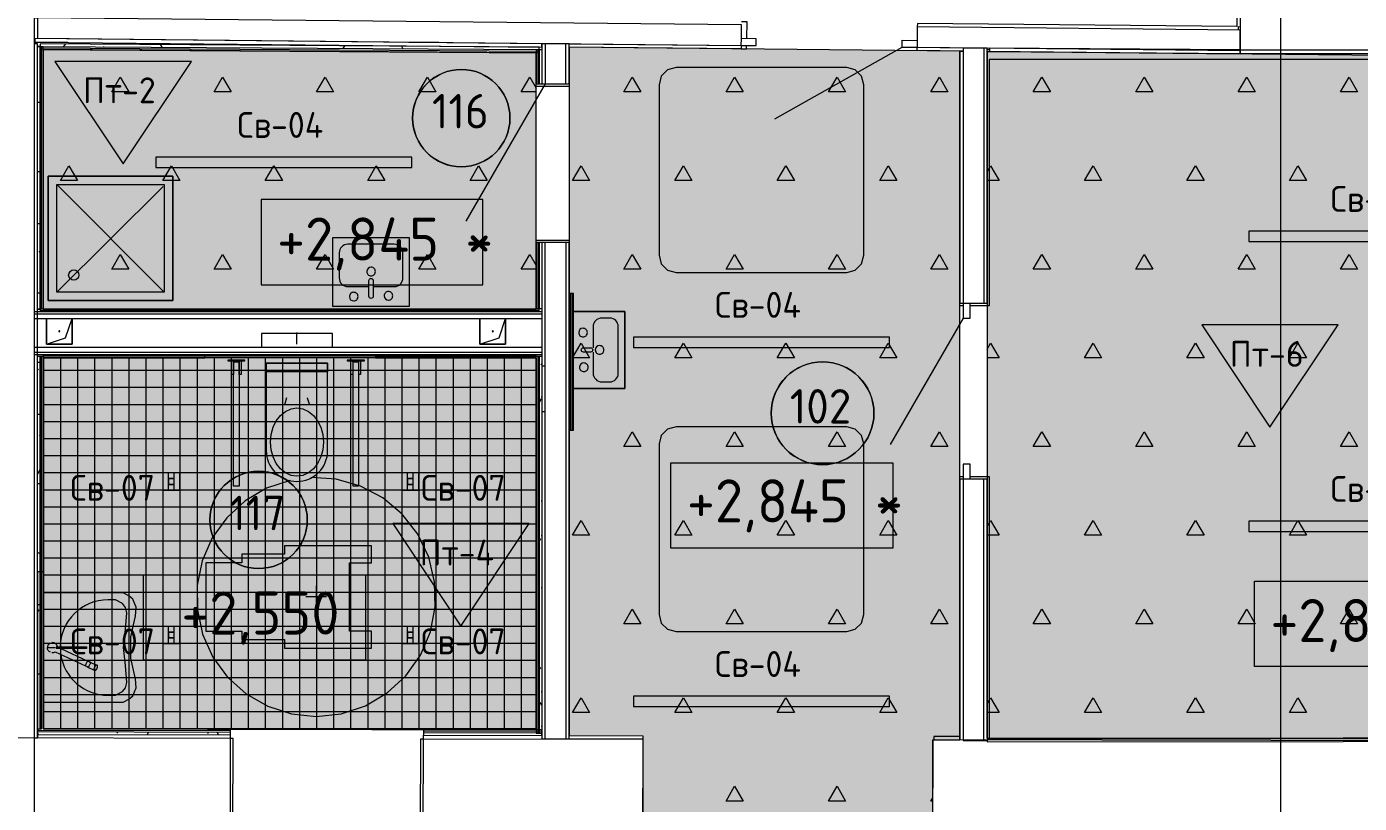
# Model space of a CAD drawing. Header units: millimetres. Extents: x -13069 to 207500, y -71366 to 56785.
# Drawn here: x 129679 to 137487, y 14937 to 19489 of the extents above; entities that cross this region are included whole.
import ezdxf

# ---------------------------------------------------------------- set-up
doc = ezdxf.new("R2010")
doc.units = ezdxf.units.MM
for name, color, linetype, true_color in [('PDF _зоны-номер помещения', 7, 'Continuous', 0xffffff), ('PDF _Ригели', 7, 'Continuous', 0x959595), ('PDF _светильники', 7, 'Continuous', 0xffffff)]:
    doc.layers.add(name, color=color, linetype=linetype, true_color=true_color)
for name, color, linetype in [('PDF _Подложка без мебели', 7, 'Continuous'), ('PDF _Потолки - марка', 7, 'Continuous'), ('PDF _потолки - панели', 7, 'Continuous'), ('PDF _Текст', 7, 'Continuous')]:
    doc.layers.add(name, color=color, linetype=linetype)
doc.layers.add('PDF _Потолки', color=7, linetype='Continuous', lineweight=5, true_color=0x535353)
doc.styles.add('PDF GOST Common', font='GOST_Common.ttf')

msp = doc.modelspace()

# ---------------------------------------------------------------- hatches: boundary and pattern name
at = {"layer": 'PDF _Потолки', "true_color": 0xffffff, "transparency": 33554559}
msp.add_hatch(color=7, dxfattribs=at).paths.add_polyline_path([(119128.221, 14242.141), (121251.121, 14242.141), (126067.622, 14242.141), (126067.622, 13946.441), (126557.621, 13946.441), (126557.621, 14207.144), (129642.823, 14207.144), (129642.823, 14690.042), (133288.121, 14687.841), (133288.023, 15333.041), (132857.121, 15334.042), (132856.822, 19369.543), (135145.723, 19346.142), (135145.723, 15309.042), (134988.023, 15309.442), (134988.023, 14684.341), (151828.019, 14650.143), (151829.222, 15275.143), (151547.02, 15275.741), (151547.02, 19362.341), (153628.324, 19362.341), (153628.324, 15271.441), (153528.221, 15271.643), (153527.024, 14646.041), (156880.424, 14639.843), (156880.424, 14124.041), (160431.12, 14124.041), (160431.12, 13922.341), (160893.119, 13922.341), (160893.119, 14198.043), (165522.02, 14198.043), (165522.02, 14629.043), (167312.022, 14629.043), (167312.022, 14265.341), (167721.025, 14265.341), (167731.523, 10817.843), (166409.52, 10817.843), (166409.52, 10576.342), (160953.819, 10576.342), (160953.819, 11076.141), (160431.12, 11076.141), (159023.222, 11076.141), (159023.222, 10848.541), (146474.62, 10848.541), (140432.121, 10848.541), (126576.121, 10848.541), (126576.121, 11069.042), (126086.521, 11069.042), (126086.521, 10573.541), (119128.221, 10573.541)])
at = {"layer": 'PDF _потолки - панели', "true_color": 0x7b6544, "transparency": 33554559}
msp.add_hatch(color=37, dxfattribs=at).paths.add_polyline_path([(133483.622, 18049.243), (133433.622, 18062.643), (133397.023, 18099.243), (133383.622, 18149.243), (133383.622, 19149.243), (133397.023, 19199.243), (133433.622, 19235.842), (133483.622, 19249.243), (134483.622, 19249.243), (134533.622, 19235.842), (134570.222, 19199.243), (134583.622, 19149.243), (134583.622, 18149.243), (134570.222, 18099.243), (134533.622, 18062.643), (134483.622, 18049.243)])
at = {"layer": 'PDF _потолки - панели', "transparency": 33554559}
msp.add_hatch(color=256, dxfattribs=at).paths.add_polyline_path([(133483.622, 18049.243), (133433.622, 18062.643), (133397.023, 18099.243), (133383.622, 18149.243), (133383.622, 19149.243), (133397.023, 19199.243), (133433.622, 19235.842), (133483.622, 19249.243), (134483.622, 19249.243), (134533.622, 19235.842), (134570.222, 19199.243), (134583.622, 19149.243), (134583.622, 18149.243), (134570.222, 18099.243), (134533.622, 18062.643), (134483.622, 18049.243)])
at = {"layer": 'PDF _потолки - панели', "true_color": 0x7fbbd8, "transparency": 33554559}
msp.add_hatch(color=143, dxfattribs=at).paths.add_polyline_path([(133483.622, 15943.841), (133433.622, 15957.241), (133397.023, 15993.841), (133383.622, 16043.841), (133383.622, 17043.841), (133397.023, 17093.841), (133433.622, 17130.441), (133483.622, 17143.841), (134483.622, 17143.841), (134533.622, 17130.441), (134570.222, 17093.841), (134583.622, 17043.841), (134583.622, 16043.841), (134570.222, 15993.841), (134533.622, 15957.241), (134483.622, 15943.841)])

# ---------------------------------------------------------------- linework, layer by layer
at = {"layer": 'PDF _зоны-номер помещения', "color": 7, "lineweight": 13}
for points in [[(132225.123, 19238.442, 0.41431393), (131939.921, 18953.243, 0.41431569), (132225.123, 18668.041, 0.41418151), (132510.322, 18953.243, 0.41417975)], [(134341.722, 17524.441, 0.4143439), (134040.522, 17223.242, 0.41421847), (134341.722, 16922.042, 0.41409309), (134642.921, 17223.242, 0.41421853)], [(131037.721, 16883.343, 0.41418151), (130752.522, 16598.141, 0.41417975), (131037.721, 16312.942, 0.41418151), (131322.923, 16598.141, 0.41418328)]]:
    msp.add_lwpolyline(points, format="xyb", close=True, dxfattribs=at)
at = {"layer": 'PDF _зоны-номер помещения', "color": 7, "lineweight": 0}
for centre, radius in [((132225.094, 18953.269), 285.228), ((134341.71, 17223.283), 301.211), ((131037.695, 16598.17), 285.228)]:
    msp.add_circle(centre, radius, dxfattribs=at)
at = {"layer": 'PDF _Подложка без мебели', "lineweight": 18}
for points in [[(137026.622, -7031.659, -0.41419313), (137426.622, -7431.659, -0.41418741), (137026.622, -7831.659, -0.4141845), (136626.622, -7431.659, -0.41419022), (137026.622, -7031.659), (137026.622, 46201.342)], [(131709.123, 17966.043), (131832.521, 17966.043, 0.41411818), (131883.323, 18016.842), (131883.323, 18162.841, 0.41486134), (131832.521, 18213.641), (131560.322, 18213.641, 0.41413116), (131509.523, 18162.841), (131509.523, 18016.842, 0.41338761), (131560.322, 17966.043), (131683.723, 17966.043)], [(132997.523, 17581.643), (132997.523, 17458.242, 0.41487474), (133048.323, 17407.443), (133094.322, 17407.443, 0.41487474), (133145.121, 17458.242), (133145.121, 17730.441, 0.41411895), (133094.322, 17781.243), (133048.323, 17781.243, 0.41411895), (132997.523, 17730.441), (132997.523, 17607.043)], [(129878.022, 15809.442, 0.37238001), (130155.021, 15570.043), (130200.022, 15570.043), (130240.522, 15592.541), (130256.922, 15614.743), (130266.221, 15645.843), (130258.323, 15745.043), (130245.021, 15850.042), (130258.323, 15955.041), (130266.221, 16054.241), (130256.922, 16085.342), (130240.522, 16107.443), (130200.022, 16130.041), (130155.021, 16130.041, 0.40913475), (129875.123, 15855.041)], [(129818.223, 15822.442, -0.29825924), (129800.022, 15850.042), (129847.923, 15850.042)], [(129825.822, 15820.342, 0.03578907), (129830.021, 15820.043, 0.14368117), (129845.323, 15825.143), (130023.823, 15741.943), (130032.423, 15737.942), (130041.322, 15733.743), (130070.323, 15720.242), (130075.221, 15717.941), (130077.623, 15716.842), (130075.923, 15718.243), (130075.422, 15719.143), (130075.422, 15719.042), (130076.322, 15717.742), (130077.623, 15716.842), (130079.023, 15716.543), (130080.622, 15716.641), (130082.423, 15717.242), (130084.22, 15718.441), (130086.021, 15719.943), (130087.822, 15721.942), (130089.421, 15724.243), (130090.922, 15726.742), (130092.222, 15729.443), (130093.223, 15732.144), (130093.821, 15734.942), (130094.221, 15737.542), (130094.221, 15739.941), (130093.922, 15742.044)]]:
    msp.add_lwpolyline(points, format="xyb", dxfattribs=at)
for points in [[(135486.622, 22410.943), (135410.621, 22410.943), (135486.622, 22410.943), (135486.622, 22470.941), (135410.621, 22470.941), (135486.622, 22470.941), (135486.622, 22410.943), (135486.622, 22080.941), (136789.421, 22080.941), (136789.421, 19352.841), (149722.02, 19352.841), (149722.02, 22147.842), (149690.422, 22147.842), (149690.519, 22119.644), (149838.92, 22119.644)], [(129722.023, 22080.941), (129722.023, 14752.142), (129587.022, 14752.142)], [(136789.421, 22060.943), (136769.422, 22060.943), (136769.422, 19489.541), (134897.023, 19508.743), (134896.821, 19488.742), (134896.022, 19408.743), (134895.622, 19368.743)], [(129722.023, 19561.541), (129730.323, 19561.444), (129730.122, 19541.442), (129742.421, 19541.342), (129741.221, 19421.343), (133865.721, 19379.241), (133865.522, 19359.243), (133895.42, 19358.941), (133895.723, 19378.942)], [(133865.522, 19359.243), (132856.822, 19369.543), (132857.023, 19389.541), (133865.721, 19379.241), (133952.723, 19378.341), (133953.123, 19418.344), (133866.12, 19419.241), (133866.923, 19499.243), (129742.421, 19541.342)], [(133867.121, 19519.241), (133897.123, 19518.942), (133896.122, 19418.942)], [(134063.023, 18949.142), (134808.622, 19369.644), (134895.622, 19368.743), (135165.821, 19365.942), (135165.522, 19345.941), (134895.42, 19348.742), (134895.622, 19368.743), (136788.221, 19349.343), (136789.421, 19469.342), (134896.821, 19488.742)], [(136779.322, 19469.442), (136779.521, 19489.443), (136789.421, 19489.343)], [(129919.923, 19397.341), (129722.023, 19397.341)], [(129722.023, 15320.141), (129742.021, 15320.141), (129742.021, 19388.342), (129722.023, 19388.342)], [(129758.522, 19373.242), (129742.021, 19373.443)], [(129742.021, 17835.043), (129775.022, 17835.043), (129775.022, 19371.942), (129742.021, 19371.942)], [(129757.023, 17835.043), (129757.023, 19371.942)], [(129758.522, 19373.443), (132680.522, 19354.641)], [(129766.023, 17835.043), (129766.023, 19371.942)], [(129897.326, 19372.55), (129905.323, 19386.444)], [(130131.125, 19371.045), (130132.121, 19372.842)], [(130461.432, 19383.921), (130469.722, 19369.644)], [(131533.723, 19362.042), (131542.323, 19376.943)], [(131874.528, 19374.83), (131881.123, 19363.342)], [(131892.421, 19373.641), (131893.004, 19374.711)], [(132093.623, 19397.341), (131917.823, 19397.341)], [(132717.021, 19388.543), (132697.023, 19388.543), (132697.023, 19353.143), (132697.023, 19154.544)], [(132857.023, 19154.544), (132857.023, 19388.543), (132837.022, 19388.543)], [(133865.721, 19379.241), (133866.12, 19419.241)], [(134808.622, 19369.644), (134809.022, 19409.643), (134896.022, 19408.743)], [(129758.522, 19364.443), (132680.522, 19345.642)], [(132697.023, 19353.143), (132664.021, 19353.143), (132664.021, 19154.544)], [(132673.02, 19353.143), (132673.02, 19154.544)], [(132682.023, 19353.143), (132682.023, 19154.544)], [(135145.723, 19344.143), (135145.723, 19346.142)], [(135165.721, 19344.143), (135145.723, 19344.143), (135145.723, 17867.843)], [(135285.722, 19364.141), (135165.721, 19364.141), (135165.721, 17867.843), (135205.723, 17867.843), (135285.722, 17867.843), (135305.723, 17867.843), (135305.723, 19364.141), (135285.722, 19364.141), (135285.722, 17867.843)], [(139965.721, 19297.842), (135317.723, 19297.842), (135317.723, 17852.841), (135205.723, 17852.841)], [(135320.622, 19352.841), (135305.723, 19352.841)], [(135305.723, 19344.543), (135320.622, 19344.342)], [(135407.521, 19343.441), (136789.421, 19329.342), (136789.421, 19332.842)], [(136789.421, 19352.841), (136789.421, 19332.842), (143299.522, 19332.842)], [(132837.022, 19154.544), (132857.023, 19154.544), (132857.023, 19138.543), (132664.021, 19138.543), (132664.021, 19154.544), (132717.021, 19154.544), (132252.021, 18349.142)], [(129746.623, 19047.143), (129746.623, 19047.143)], [(129746.623, 19047.143), (129757.023, 19047.143)], [(129746.623, 18640.743), (129757.023, 18640.743)], [(129746.623, 18640.743), (129746.623, 18640.743)], [(129746.623, 18640.743), (129746.623, 18640.743)], [(129746.623, 18335.943), (129757.023, 18335.943)], [(132001.921, 14785.443), (132003.022, 15315.441), (132003.022, 15335.443), (132697.123, 15334.042), (132697.023, 15314.044), (132717.021, 15314.044), (132837.022, 15314.044), (132857.023, 15314.044), (132857.121, 15334.042), (133288.023, 15333.041), (133288.023, 15313.043), (132857.023, 15314.044), (132857.023, 18224.542), (132837.022, 18224.542), (132717.021, 18224.542), (132664.021, 18224.542), (132664.021, 17835.043), (132664.021, 17833.541)], [(132664.021, 18224.542), (132664.021, 18238.543), (132857.023, 18238.543)], [(132697.023, 18224.542), (132697.023, 17835.043), (132664.021, 17835.043)], [(132673.02, 18224.542), (132673.02, 17835.043)], [(132682.023, 18224.542), (132682.023, 17835.043)], [(132717.021, 15314.044), (132717.021, 18224.542)], [(132837.022, 18224.542), (132837.022, 16934.042), (132837.022, 15314.044)], [(129757.023, 18165.643), (129752.623, 18173.242)], [(129746.623, 17929.544), (129746.623, 17929.544)], [(129746.623, 17929.544), (129757.023, 17929.544)], [(132683.821, 17899.642), (132682.023, 17896.542)], [(132683.821, 17899.642), (132683.821, 17899.642)], [(132683.821, 17899.642), (132683.821, 17899.642)], [(132865.223, 17124.542), (132865.223, 17924.542)], [(132874.223, 17124.542), (132874.223, 17924.542)], [(132697.023, 17818.542), (129722.023, 17818.542)], [(129722.023, 17805.541), (132697.023, 17805.541)], [(129742.021, 17833.541), (129758.522, 17833.541)], [(132680.522, 17818.542), (132680.522, 17833.541), (129758.522, 17833.541), (129758.522, 17818.542)], [(132680.522, 17824.542), (129758.522, 17824.542)], [(132697.023, 17835.043), (132697.023, 15314.044)], [(135145.723, 17599.841), (135145.723, 17867.843), (135165.721, 17867.843), (135165.721, 17780.844), (135205.723, 17780.844), (135205.723, 17867.843)], [(135165.721, 17852.841), (135145.723, 17852.841)], [(129722.023, 17778.543), (132697.023, 17778.543)], [(129794.523, 17628.543), (129944.523, 17628.543), (129944.523, 17778.543), (129944.523, 17628.543), (129794.523, 17628.543), (129794.523, 17778.543), (129794.523, 17628.543), (129907.023, 17666.043), (129944.523, 17778.543)], [(132334.523, 17628.543), (132484.523, 17628.543), (132484.523, 17778.543), (132484.523, 17628.543), (132334.523, 17628.543), (132334.523, 17778.543), (132334.523, 17628.543), (132447.023, 17666.043), (132484.523, 17778.543)], [(135165.721, 17780.844), (134737.721, 17039.541)], [(131470.021, 17608.541), (131470.021, 17690.643), (131054.023, 17690.643), (131054.023, 17608.541)], [(131262.022, 17628.942), (131262.022, 17696.942)], [(132697.023, 17608.541), (129722.023, 17608.541)], [(129722.023, 17581.542), (132697.023, 17581.542)], [(129722.023, 17568.542), (132697.023, 17568.542)], [(130722.023, 17562.643), (129775.022, 17562.643), (129775.022, 17556.643), (129742.021, 17556.643)], [(129746.623, 17523.141), (129757.023, 17523.141)], [(129746.623, 17523.141), (129746.623, 17523.141)], [(129746.623, 17523.141), (129746.623, 17523.141)], [(129757.023, 17556.042), (129756.721, 17556.643)], [(129757.023, 16293.041), (129757.023, 17556.643)], [(129766.023, 16293.041), (129766.023, 17556.643)], [(129775.022, 16293.041), (129775.022, 17547.644), (130722.023, 17547.644), (130722.023, 17565.643), (131722.023, 17565.643), (131722.023, 17547.644), (132664.021, 17547.644), (132664.021, 15349.041), (132697.023, 15349.041), (132003.123, 15350.442)], [(129775.022, 17547.644), (129775.022, 17553.643), (130722.023, 17553.643)], [(130722.023, 17559.643), (131722.023, 17559.643)], [(130722.023, 17550.643), (131722.023, 17550.643)], [(130891.023, 17524.041), (130890.522, 17524.642), (130890.522, 17529.342)], [(130923.02, 17524.041), (130923.02, 16795.541), (130891.023, 16795.541), (130891.023, 17524.041), (130923.02, 17524.041), (130923.622, 17524.642), (130923.622, 17529.342)], [(130934.523, 17565.643), (130934.523, 17568.542)], [(131007.023, 17568.542), (131007.023, 17565.643)], [(131182.023, 17516.641), (131182.023, 17517.642), (131162.022, 17517.642), (131162.022, 17516.641)], [(131182.023, 17517.642), (131162.022, 17517.642)], [(131317.021, 17516.641), (131317.021, 17517.642), (131207.023, 17517.642), (131207.023, 17516.641)], [(131208.921, 17517.642), (131207.023, 17517.642)], [(131317.021, 17517.642), (131315.123, 17517.642)], [(131362.022, 17516.641), (131362.022, 17517.642), (131342.021, 17517.642), (131342.021, 17516.641)], [(131362.022, 17517.642), (131342.021, 17517.642)], [(131517.021, 17565.643), (131517.021, 17568.542)], [(131589.521, 17568.542), (131589.521, 17565.643)], [(131591.023, 17524.041), (131590.522, 17524.642), (131590.522, 17529.342)], [(131623.02, 17524.041), (131623.02, 16795.541), (131591.023, 16795.541), (131591.023, 17524.041), (131623.02, 17524.041), (131623.622, 17524.642), (131623.622, 17529.342)], [(132697.023, 17556.643), (132664.021, 17556.643), (132664.021, 17562.643), (131722.023, 17562.643)], [(132664.021, 17547.644), (132664.021, 17553.643), (131722.023, 17553.643)], [(132673.02, 17556.643), (132673.02, 15349.041)], [(132682.023, 17556.643), (132682.023, 15349.041)], [(132697.023, 17516.143), (132690.623, 17505.041)], [(132717.021, 17498.443), (132697.023, 17498.443)], [(129745.622, 17484.243), (129742.021, 17477.941)], [(129745.622, 17484.243), (129745.622, 17484.243)], [(129745.622, 17484.243), (129745.622, 17484.243)], [(131200.322, 17314.443), (131190.422, 17279.043), (131187.022, 17270.443)], [(131337.022, 17270.443), (131324.321, 17311.843), (131323.823, 17314.443)], [(132693.721, 17307.241), (132682.023, 17286.941)], [(132693.022, 17319.943), (132693.022, 17319.943)], [(132693.022, 17319.943), (132697.023, 17319.943)], [(132693.721, 17307.241), (132693.721, 17307.241)], [(129746.623, 17218.344), (129757.023, 17218.344)], [(132697.023, 17233.343), (132717.021, 17233.343)], [(129757.023, 17097.543), (129752.522, 17089.642)], [(129755.622, 16891.842), (129742.021, 16868.344)], [(129755.622, 16891.842), (129755.622, 16891.842)], [(135205.723, 16837.841), (135205.723, 16924.841), (135165.721, 16924.841), (135165.721, 16837.841), (135145.723, 16837.841), (135145.723, 15309.042)], [(129746.623, 16811.941), (129746.623, 16811.941)], [(129746.623, 16811.941), (129757.023, 16811.941)], [(135145.723, 16852.841), (135165.721, 16852.841)], [(135205.723, 16852.841), (135317.723, 16852.841), (135317.723, 15317.642)], [(135285.722, 15304.141), (135305.723, 15304.141), (135305.723, 15297.644), (139478.523, 15300.244), (139478.523, 15320.242), (135305.723, 15317.642), (135305.723, 16837.841), (135285.722, 16837.841)], [(132693.022, 16710.342), (132697.023, 16710.342)], [(132690.123, 16488.143), (132682.023, 16474.142)], [(132690.123, 16488.143), (132690.123, 16488.143)], [(132693.022, 16507.144), (132697.023, 16507.144)], [(129746.623, 16405.541), (129757.023, 16405.541)], [(129746.623, 16405.541), (129746.623, 16405.541)], [(129746.623, 16405.541), (129746.623, 16405.541)], [(130886.921, 14787.744), (130888.023, 15317.742), (130873.02, 15317.742), (130873.02, 15337.744), (130873.121, 15370.742), (129775.123, 15373.043), (129775.123, 16293.041), (129742.021, 16293.041)], [(129742.121, 16293.041), (129742.121, 15373.043), (129742.021, 15340.042), (130873.02, 15337.744)], [(129742.121, 15373.043), (129766.12, 15373.043), (129766.12, 16293.041)], [(129757.121, 15373.043), (129757.121, 16293.041)], [(129775.123, 15530.041), (130243.022, 15530.041), (130277.021, 15546.542), (130300.022, 15566.543), (130320.121, 15613.842), (130316.923, 15665.942), (130304.222, 15716.943), (130289.421, 15787.441), (130288.023, 15850.042), (130289.421, 15912.542), (130304.222, 15983.041), (130316.923, 16034.143), (130320.121, 16086.242), (130300.022, 16133.541), (130277.021, 16153.442), (130243.022, 16170.043), (129775.123, 16170.043)], [(131374.522, 16211.444), (131374.522, 16081.442)], [(132693.022, 16202.343), (132693.022, 16202.343)], [(132693.022, 16202.343), (132697.023, 16202.343)], [(129757.023, 16100.741), (129746.623, 16100.741)], [(131434.922, 16146.441), (131314.921, 16146.441)], [(129742.121, 16055.642), (129752.021, 16072.741)], [(130003.822, 15855.041), (130003.822, 15845.043), (129997.822, 15845.043), (129852.021, 15845.043)], [(129852.223, 15855.041), (129997.822, 15855.041), (130003.822, 15855.041), (130011.821, 15855.041), (130029.921, 15855.041), (130029.921, 15845.043), (130011.821, 15845.043), (130003.822, 15845.043)], [(129997.822, 15855.041), (129997.822, 15845.043)], [(130011.821, 15845.043), (130011.821, 15855.041)], [(129878.822, 15845.043), (130037.422, 15771.041), (130036.421, 15770.941), (130035.121, 15770.043), (130033.921, 15768.743), (130032.722, 15767.141), (130030.421, 15763.742), (130028.422, 15759.942), (130026.521, 15756.042), (130025.022, 15752.041), (130024.021, 15749.041), (130023.622, 15747.543), (130023.323, 15746.041), (130023.222, 15744.741), (130023.121, 15743.441), (130023.323, 15742.443), (130023.823, 15741.943), (130032.423, 15737.942), (130041.322, 15733.743), (130041.523, 15734.243), (130042.021, 15735.443), (130042.723, 15737.042), (130043.522, 15738.742), (130044.422, 15740.643), (130045.323, 15742.541), (130047.123, 15746.441), (130048.921, 15750.341), (130050.721, 15754.241), (130052.021, 15757.043), (130052.723, 15758.441), (130053.321, 15759.643), (130053.923, 15760.842), (130054.423, 15761.941), (130054.722, 15762.643), (130054.921, 15762.942), (130045.921, 15767.044), (130054.921, 15762.942), (130083.921, 15749.343), (130083.723, 15748.843), (130083.223, 15747.644), (130082.521, 15746.041), (130081.721, 15744.342), (130080.021, 15740.542), (130078.221, 15736.743), (130076.423, 15732.742), (130074.623, 15728.942), (130073.722, 15726.943), (130072.822, 15725.143), (130072.023, 15723.443), (130071.223, 15721.841), (130070.622, 15720.742), (130070.323, 15720.242), (130075.221, 15717.941), (130077.623, 15716.842), (130079.621, 15716.543), (130081.721, 15716.943), (130083.622, 15717.941), (130085.322, 15719.241), (130086.821, 15720.843), (130088.221, 15722.543), (130089.521, 15724.243), (130090.623, 15726.141), (130092.421, 15730.041), (130093.721, 15734.243), (130094.322, 15738.442), (130094.221, 15740.643), (130093.721, 15742.742), (130092.823, 15744.644), (130091.12, 15746.041), (130089.723, 15746.343), (130091.12, 15746.041), (130092.421, 15745.141), (130093.321, 15743.841)], [(132691.322, 15724.941), (132682.023, 15740.942)], [(129757.087, 15694.342), (129746.623, 15694.342)], [(132693.022, 15592.742), (132697.023, 15592.742)], [(132697.023, 15511.843), (132688.121, 15527.243)], [(132693.022, 15389.541), (132697.023, 15389.541)], [(131785.823, 14267.941), (130958.821, 14747.543), (130871.821, 14747.741), (130871.922, 14787.744), (130873.02, 15317.742), (129502.623, 15320.541), (129501.423, 14750.543)], [(129742.121, 15340.042), (129742.021, 15320.043)], [(130873.121, 15361.743), (129742.121, 15364.044)], [(130873.121, 15352.743), (129742.121, 15355.041)], [(129742.121, 15346.743), (129745.921, 15340.042)], [(130207.146, 15354.096), (130210.322, 15348.443)], [(130384.022, 15338.742), (130391.523, 15351.641)], [(130740.321, 15346.142), (130744.2, 15353.005)], [(130794.445, 15352.903), (130802.723, 15338.543)], [(131986.921, 14785.543), (131988.023, 15315.542), (132003.022, 15315.441), (133288.023, 15312.841), (133286.821, 14742.843), (132001.823, 14745.443), (131914.82, 14745.642), (131914.921, 14785.641), (132001.921, 14785.443)], [(132697.023, 15334.042), (132697.123, 15367.044), (132003.123, 15368.441), (132003.022, 15335.443)], [(132697.123, 15358.041), (132003.123, 15359.442)], [(134988.121, 14719.342), (137486.821, 14714.343), (137486.723, 14679.342), (134988.121, 14684.341), (134988.121, 14719.342), (134988.221, 14739.343), (151827.122, 14705.142), (151828.221, 15275.143), (134988.023, 15309.341), (134986.821, 14739.443)]]:
    msp.add_lwpolyline(points, dxfattribs=at)
for points in [[(132697.023, 19389.541), (129727.021, 19419.241), (129726.823, 19399.243), (132696.821, 19369.543)], [(132680.622, 19369.644), (129758.622, 19388.442), (129758.421, 19355.441), (132680.421, 19336.642)], [(132837.022, 19388.543), (132717.021, 19388.543), (132717.021, 19154.544), (132837.022, 19154.544)], [(136789.421, 19352.841), (135320.723, 19364.141), (135320.622, 19344.143), (136789.323, 19332.842)], [(129804.521, 17883.541), (130534.523, 17883.541), (130534.523, 18613.543), (129804.521, 18613.543)], [(129804.521, 18613.543), (130534.523, 18613.543), (130534.523, 17883.541), (129804.521, 17883.541)], [(129854.521, 18563.543), (130484.523, 18563.543), (130484.523, 17933.541), (129854.521, 17933.541)], [(131471.421, 17851.742), (131921.421, 17851.742), (131921.421, 18251.742), (131471.421, 18251.742)], [(131921.421, 17851.742), (131921.421, 18251.742), (131471.421, 18251.742), (131471.421, 17851.742)], [(132855.223, 17924.542), (132855.223, 17124.542), (132883.223, 17124.542), (132883.223, 17924.542)], [(132883.223, 17819.342), (133183.223, 17819.342), (133183.223, 17369.342), (132883.223, 17369.342), (133183.223, 17369.342), (133183.223, 17819.342)], [(130957.023, 17530.541), (130957.023, 17533.541), (130857.023, 17533.541), (130857.023, 17530.541)], [(130878.822, 17450.543), (130878.822, 17530.541), (130890.022, 17530.541), (130890.022, 17450.543)], [(130924.021, 17450.543), (130924.021, 17530.541), (130935.221, 17530.541), (130935.221, 17450.543)], [(131442.021, 17466.641), (131082.023, 17466.641), (131082.023, 17516.641), (131442.021, 17516.641)], [(131657.023, 17530.541), (131657.023, 17533.541), (131557.023, 17533.541), (131557.023, 17530.541)], [(131578.822, 17450.543), (131578.822, 17530.541), (131590.022, 17530.541), (131590.022, 17450.543)], [(131624.021, 17450.543), (131624.021, 17530.541), (131635.221, 17530.541), (131635.221, 17450.543)], [(131262.022, 16854.141), (131227.522, 16859.143), (131194.822, 16873.944), (131165.422, 16897.842), (131140.821, 16929.443), (131122.422, 16967.443), (131110.923, 17009.643), (131107.023, 17054.141), (131110.923, 17098.641), (131122.422, 17140.942), (131140.821, 17178.842), (131165.422, 17210.543), (131194.822, 17234.341), (131227.522, 17249.142), (131262.022, 17254.141), (131296.522, 17249.142), (131329.322, 17234.341), (131358.723, 17210.543), (131383.223, 17178.842), (131401.722, 17140.942), (131413.121, 17098.641), (131417.021, 17054.141), (131413.121, 17009.643), (131401.722, 16967.443), (131383.223, 16929.443), (131358.723, 16897.842), (131329.322, 16873.944), (131296.522, 16859.143)], [(135205.723, 16837.841), (135165.721, 16837.841), (135165.721, 15304.141), (135285.722, 15304.141), (135285.722, 16837.841)], [(130037.422, 15771.041), (130045.921, 15767.044)], [(130083.921, 15749.343), (130088.722, 15747.143), (130091.12, 15746.041), (130088.722, 15747.143)], [(134993.821, 15309.442), (135145.723, 15309.042), (135145.823, 15329.043), (134993.922, 15329.443)]]:
    msp.add_lwpolyline(points, close=True, dxfattribs=at)
at = {"layer": 'PDF _Подложка без мебели', "color": 8, "lineweight": 18, "true_color": 0x808080}
for points in [[(130484.523, 17933.541), (129854.521, 18563.543)], [(129854.521, 17933.541), (130479.222, 18552.841)]]:
    msp.add_lwpolyline(points, dxfattribs=at)
at = {"layer": 'PDF _Подложка без мебели', "lineweight": 18}
for points in [[(131696.421, 18028.741, 0.41631676), (131721.821, 18054.141, 0.41484915), (131696.421, 18079.544, 0.41336172), (131671.022, 18054.141, 0.41483082)], [(131709.123, 18000.942), (131709.123, 17908.941, -0.41631848), (131696.421, 17896.243, -0.41636742), (131683.723, 17908.941), (131683.723, 18000.942, -0.41347926), (131696.421, 18013.641, -0.41343042)], [(131594.822, 17881.341, 0.41483082), (131620.222, 17906.741, 0.41633499), (131594.822, 17932.144, 0.41489484), (131569.422, 17906.741, 0.41338908)], [(131798.02, 17886.541, 0.41485125), (131823.423, 17911.941, 0.41638075), (131798.02, 17937.341, 0.41487532), (131772.621, 17911.941, 0.41334413)], [(129869.523, 17701.043, 0.4198608), (129872.023, 17703.543, 0.41987587), (129869.523, 17706.042, 0.42007364), (129867.021, 17703.543, 0.42005862)], [(132409.523, 17701.043, 0.42032589), (132412.022, 17703.543, 0.42034083), (132409.523, 17706.042, 0.42032593), (132407.023, 17703.543, 0.42031086)], [(132912.822, 17695.941, 0.41483016), (132938.221, 17670.541, 0.41631676), (132963.621, 17695.941, 0.4148521), (132938.221, 17721.343, 0.413364)], [(132982.423, 17581.643), (132940.321, 17581.643, -0.41339229), (132927.623, 17594.342, -0.4133405), (132940.321, 17607.043), (132982.423, 17607.043, -0.41334183), (132995.121, 17594.342, -0.41339362)], [(133010.121, 17594.342, 0.41483164), (133035.52, 17568.942, 0.41633712), (133060.923, 17594.342, 0.41489484), (133035.52, 17619.741, 0.41338776)], [(131262.022, 16823.641, 0.41437703), (131442.021, 17003.643), (131442.021, 17516.641), (131082.023, 17516.641), (131082.023, 17003.643, 0.41437703)], [(132918.022, 17492.742, 0.41483098), (132943.421, 17467.343, 0.41631758), (132968.821, 17492.742, 0.4148323), (132943.421, 17518.142, 0.41334413)]]:
    msp.add_lwpolyline(points, format="xyb", close=True, dxfattribs=at)
at = {"layer": 'PDF _Подложка без мебели', "color": 251, "lineweight": 18, "true_color": 0x4c4c4c}
msp.add_lwpolyline([(131222.923, 16829.843), (131084.523, 16783.541), (130958.821, 16709.643), (130851.02, 16611.141), (130766.12, 16492.541), (130707.621, 16358.941), (130678.022, 16216.043), (130678.721, 16070.141), (130709.623, 15927.542), (130769.422, 15794.543), (130855.522, 15676.742), (130964.222, 15579.342), (131090.623, 15506.643), (131229.423, 15461.642), (131374.522, 15446.441), (131522.123, 15462.142), (131663.023, 15508.642), (131791.023, 15583.843), (131900.221, 15684.243), (131985.923, 15805.441), (132044.023, 15941.943), (132072.123, 16087.744), (132068.821, 16236.041), (132034.321, 16380.441), (131970.121, 16514.242), (131879.222, 16631.542), (131765.623, 16727.041), (131634.422, 16796.441), (131491.621, 16836.541), (131343.522, 16845.742)], dxfattribs=at)
at = {"layer": 'PDF _Подложка без мебели', "color": 250, "lineweight": 18, "true_color": 0x252525}
msp.add_lwpolyline([(131699.922, 16346.441), (131699.922, 16446.441), (131188.722, 16446.441), (131188.722, 16396.441), (130938.722, 16396.441), (130938.722, 16346.441), (130728.721, 16346.441), (130728.721, 15946.441), (130938.722, 15946.441), (130938.722, 15896.441), (131188.722, 15896.441), (131188.722, 15846.441), (131699.922, 15846.441), (131699.922, 15946.441), (131569.923, 15946.441), (131569.923, 16346.441)], close=True, dxfattribs=at)
at = {"layer": 'PDF _Подложка без мебели', "lineweight": 18}
msp.add_circle((129954.562, 18033.582), 29.961, dxfattribs=at)
for centre, radius, start, end in [((129830.094, 15850.022), 30.071, 120.0796742, 179.9609387), ((129829.93, 15849.907), 30.134, 9.8087051, 89.8266006)]:
    msp.add_arc(centre, radius, start, end, dxfattribs=at)
for points in [[(129867.021, 17703.543), (129867.021, 17704.443), (129867.521, 17705.242), (129868.321, 17705.743)], [(129869.523, 17701.043), (129869.12, 17701.043), (129868.721, 17701.141), (129868.321, 17701.342)], [(129869.523, 17706.042), (129870.723, 17706.042), (129871.623, 17705.343), (129871.922, 17704.241)], [(129871.922, 17702.941), (129871.623, 17701.843), (129870.723, 17701.043), (129869.523, 17701.043)], [(132407.023, 17703.543), (132407.023, 17704.443), (132407.521, 17705.242), (132408.323, 17705.743)], [(132409.523, 17701.043), (132409.123, 17701.043), (132408.723, 17701.141), (132408.323, 17701.342)], [(132409.523, 17706.042), (132410.722, 17706.042), (132411.622, 17705.343), (132411.921, 17704.241)], [(132411.921, 17702.941), (132411.622, 17701.843), (132410.722, 17701.043), (132409.523, 17701.043)], [(130890.522, 17529.342), (130890.522, 17530.041), (130891.023, 17530.541), (130891.722, 17530.541)], [(130922.322, 17530.541), (130923.02, 17530.541), (130923.622, 17530.041), (130923.622, 17529.342)], [(131590.522, 17529.342), (131590.522, 17530.041), (131591.023, 17530.541), (131591.722, 17530.541)], [(131622.322, 17530.541), (131623.02, 17530.541), (131623.622, 17530.041), (131623.622, 17529.342)], [(129825.422, 15879.641), (129826.921, 15879.943), (129828.523, 15880.041), (129830.021, 15880.041)]]:
    msp.add_open_spline(points, degree=3, dxfattribs=at)
at = {"layer": 'PDF _Потолки', "color": 7, "lineweight": 13}
for points in [[(160893.119, 13922.341), (160431.12, 13922.341), (160431.12, 14124.041), (156880.424, 14124.041), (156880.424, 14639.843), (153527.024, 14646.041), (153528.221, 15271.643), (153628.324, 15271.441), (153628.324, 19362.341), (151547.02, 19362.341), (151547.02, 15275.741), (151829.222, 15275.143), (151828.019, 14650.143), (134988.121, 14684.341), (134988.023, 15309.341), (135145.723, 15309.042), (135145.723, 19346.142), (132856.822, 19369.543), (132857.121, 15334.042), (133288.023, 15333.041), (133288.121, 14687.841), (129642.823, 14690.042)], [(132664.021, 19106.842), (132576.622, 19106.842), (132626.622, 19193.441), (132664.021, 19128.643)], [(132664.021, 18067.642), (132576.622, 18067.642), (132626.622, 18154.241), (132664.021, 18089.343)], [(134988.023, 14949.941), (134976.622, 14949.941), (134988.023, 14969.741)]]:
    msp.add_lwpolyline(points, dxfattribs=at)
for points in [[(132664.021, 19336.743), (129775.022, 19355.343), (129775.022, 17833.541), (132664.021, 17833.541)], [(135305.723, 19344.543), (135305.723, 15317.642), (139960.722, 15317.642), (139965.721, 19297.842)], [(130276.622, 19106.842), (130176.622, 19106.842), (130226.622, 19193.441)], [(130876.622, 19106.842), (130776.622, 19106.842), (130826.622, 19193.441)], [(131476.622, 19106.842), (131376.622, 19106.842), (131426.622, 19193.441)], [(132076.622, 19106.842), (131976.622, 19106.842), (132026.622, 19193.441)], [(133276.622, 19106.842), (133176.622, 19106.842), (133226.622, 19193.441)], [(133876.622, 19106.842), (133776.622, 19106.842), (133826.622, 19193.441)], [(134476.622, 19106.842), (134376.622, 19106.842), (134426.622, 19193.441)], [(135076.622, 19106.842), (134976.622, 19106.842), (135026.622, 19193.441)], [(129976.622, 18587.243), (129876.622, 18587.243), (129926.622, 18673.843)], [(130576.622, 18587.243), (130476.622, 18587.243), (130526.622, 18673.843)], [(131176.622, 18587.243), (131076.622, 18587.243), (131126.622, 18673.843)], [(131776.622, 18587.243), (131676.622, 18587.243), (131726.622, 18673.843)], [(132376.622, 18587.243), (132276.622, 18587.243), (132326.622, 18673.843)], [(132976.622, 18587.243), (132876.622, 18587.243), (132926.622, 18673.843)], [(133576.622, 18587.243), (133476.622, 18587.243), (133526.622, 18673.843)], [(134176.622, 18587.243), (134076.622, 18587.243), (134126.622, 18673.843)], [(134776.622, 18587.243), (134676.622, 18587.243), (134726.622, 18673.843)], [(130276.622, 18067.642), (130176.622, 18067.642), (130226.622, 18154.241)], [(130876.622, 18067.642), (130776.622, 18067.642), (130826.622, 18154.241)], [(131476.622, 18067.642), (131376.622, 18067.642), (131426.622, 18154.241)], [(132076.622, 18067.642), (131976.622, 18067.642), (132026.622, 18154.241)], [(133276.622, 18067.642), (133176.622, 18067.642), (133226.622, 18154.241)], [(133876.622, 18067.642), (133776.622, 18067.642), (133826.622, 18154.241)], [(134476.622, 18067.642), (134376.622, 18067.642), (134426.622, 18154.241)], [(135076.622, 18067.642), (134976.622, 18067.642), (135026.622, 18154.241)], [(132976.622, 17547.943), (132876.622, 17547.943), (132926.622, 17634.542)], [(133576.622, 17547.943), (133476.622, 17547.943), (133526.622, 17634.542)], [(134176.622, 17547.943), (134076.622, 17547.943), (134126.622, 17634.542)], [(134776.622, 17547.943), (134676.622, 17547.943), (134726.622, 17634.542)], [(132664.021, 17547.644), (129775.022, 17547.644), (129775.123, 15373.043), (132664.021, 15367.141)], [(133276.622, 17028.341), (133176.622, 17028.341), (133226.622, 17114.941)], [(133876.622, 17028.341), (133776.622, 17028.341), (133826.622, 17114.941)], [(134476.622, 17028.341), (134376.622, 17028.341), (134426.622, 17114.941)], [(135076.622, 17028.341), (134976.622, 17028.341), (135026.622, 17114.941)], [(132976.622, 16508.743), (132876.622, 16508.743), (132926.622, 16595.342)], [(133576.622, 16508.743), (133476.622, 16508.743), (133526.622, 16595.342)], [(134176.622, 16508.743), (134076.622, 16508.743), (134126.622, 16595.342)], [(134776.622, 16508.743), (134676.622, 16508.743), (134726.622, 16595.342)], [(133276.622, 15989.141), (133176.622, 15989.141), (133226.622, 16075.741)], [(133876.622, 15989.141), (133776.622, 15989.141), (133826.622, 16075.741)], [(134476.622, 15989.141), (134376.622, 15989.141), (134426.622, 16075.741)], [(135076.622, 15989.141), (134976.622, 15989.141), (135026.622, 16075.741)], [(132976.622, 15469.543), (132876.622, 15469.543), (132926.622, 15556.143)], [(133576.622, 15469.543), (133476.622, 15469.543), (133526.622, 15556.143)], [(134176.622, 15469.543), (134076.622, 15469.543), (134126.622, 15556.143)], [(134776.622, 15469.543), (134676.622, 15469.543), (134726.622, 15556.143)], [(133876.622, 14949.941), (133776.622, 14949.941), (133826.622, 15036.541)], [(134476.622, 14949.941), (134376.622, 14949.941), (134426.622, 15036.541)]]:
    msp.add_lwpolyline(points, close=True, dxfattribs=at)
at = {"layer": 'PDF _Потолки', "color": 161, "lineweight": 20, "true_color": 0x40a5ff}
for points in [[(135676.622, 19106.842), (135576.622, 19106.842), (135626.622, 19193.441)], [(136276.622, 19106.842), (136176.622, 19106.842), (136226.622, 19193.441)], [(136876.622, 19106.842), (136776.622, 19106.842), (136826.622, 19193.441)], [(137476.622, 19106.842), (137376.622, 19106.842), (137426.622, 19193.441)], [(135976.622, 18587.243), (135876.622, 18587.243), (135926.622, 18673.843)], [(136576.622, 18587.243), (136476.622, 18587.243), (136526.622, 18673.843)], [(137176.622, 18587.243), (137076.622, 18587.243), (137126.622, 18673.843)], [(135676.622, 18067.642), (135576.622, 18067.642), (135626.622, 18154.241)], [(136276.622, 18067.642), (136176.622, 18067.642), (136226.622, 18154.241)], [(136876.622, 18067.642), (136776.622, 18067.642), (136826.622, 18154.241)], [(137476.622, 18067.642), (137376.622, 18067.642), (137426.622, 18154.241)], [(135976.622, 17547.943), (135876.622, 17547.943), (135926.622, 17634.542)], [(136576.622, 17547.943), (136476.622, 17547.943), (136526.622, 17634.542)], [(137176.622, 17547.943), (137076.622, 17547.943), (137126.622, 17634.542)], [(135676.622, 17028.341), (135576.622, 17028.341), (135626.622, 17114.941)], [(136276.622, 17028.341), (136176.622, 17028.341), (136226.622, 17114.941)], [(136876.622, 17028.341), (136776.622, 17028.341), (136826.622, 17114.941)], [(137476.622, 17028.341), (137376.622, 17028.341), (137426.622, 17114.941)], [(135976.622, 16508.743), (135876.622, 16508.743), (135926.622, 16595.342)], [(136576.622, 16508.743), (136476.622, 16508.743), (136526.622, 16595.342)], [(137176.622, 16508.743), (137076.622, 16508.743), (137126.622, 16595.342)], [(135676.622, 15989.141), (135576.622, 15989.141), (135626.622, 16075.741)], [(136276.622, 15989.141), (136176.622, 15989.141), (136226.622, 16075.741)], [(136876.622, 15989.141), (136776.622, 15989.141), (136826.622, 16075.741)], [(137476.622, 15989.141), (137376.622, 15989.141), (137426.622, 16075.741)], [(135976.622, 15469.543), (135876.622, 15469.543), (135926.622, 15556.143)], [(136576.622, 15469.543), (136476.622, 15469.543), (136526.622, 15556.143)], [(137176.622, 15469.543), (137076.622, 15469.543), (137126.622, 15556.143)]]:
    msp.add_lwpolyline(points, close=True, dxfattribs=at)
for points in [[(135305.723, 18637.744), (135326.622, 18673.843), (135376.622, 18587.243), (135305.723, 18587.243)], [(135305.723, 17598.443), (135326.622, 17634.542), (135376.622, 17547.943), (135305.723, 17547.943)], [(135305.723, 16559.243), (135326.622, 16595.342), (135376.622, 16508.743), (135305.723, 16508.743)], [(135305.723, 15520.043), (135326.622, 15556.143), (135376.622, 15469.543), (135305.723, 15469.543)]]:
    msp.add_lwpolyline(points, dxfattribs=at)
at = {"layer": 'PDF _Потолки', "color": 81, "lineweight": 20, "true_color": 0x96e196}
for points in [[(129776.622, 17547.644), (129776.622, 15373.043)], [(129876.622, 17547.644), (129876.622, 15372.836)], [(129976.622, 17547.644), (129976.622, 15372.632)], [(130076.622, 17547.644), (130076.622, 15372.427)], [(130176.622, 17547.644), (130176.622, 15372.223)], [(130276.622, 17547.644), (130276.622, 15372.019)], [(130376.622, 17547.644), (130376.622, 15371.814)], [(130476.622, 17547.644), (130476.622, 15371.61)], [(130576.622, 17547.644), (130576.622, 15371.406)], [(130676.622, 17547.644), (130676.622, 15371.201)], [(130776.622, 17547.644), (130776.622, 15370.997)], [(130876.622, 17547.644), (130876.622, 15370.793)], [(130976.622, 17547.644), (130976.622, 15370.589)], [(131076.622, 17547.644), (131076.622, 15370.384)], [(131176.622, 17547.644), (131176.622, 15370.18)], [(131276.622, 17547.644), (131276.622, 15369.976)], [(131376.622, 17547.644), (131376.622, 15369.771)], [(131476.622, 17547.644), (131476.622, 15369.567)], [(131576.622, 17547.644), (131576.622, 15369.363)], [(131676.622, 17547.644), (131676.622, 15369.158)], [(131776.622, 17547.644), (131776.622, 15368.954)], [(131876.622, 17547.644), (131876.622, 15368.75)], [(131976.622, 17547.644), (131976.622, 15368.546)], [(132076.622, 17547.644), (132076.622, 15368.344)], [(132176.622, 17547.644), (132176.622, 15368.142)], [(132276.622, 17547.644), (132276.622, 15367.941)], [(132376.622, 17547.644), (132376.622, 15367.742)], [(132476.622, 17547.644), (132476.622, 15367.541)], [(132576.622, 17547.644), (132576.622, 15367.343)], [(132664.021, 17473.342), (129775.026, 17473.342)], [(132664.021, 17373.342), (129775.031, 17373.342)], [(132664.021, 17273.342), (129775.035, 17273.342)], [(132664.021, 17173.342), (129775.04, 17173.342)], [(132664.021, 17073.342), (129775.044, 17073.342)], [(132664.021, 16973.342), (129775.049, 16973.342)], [(132664.021, 16873.342), (129775.054, 16873.342)], [(132664.021, 16773.342), (129775.058, 16773.342)], [(132664.021, 16673.342), (129775.063, 16673.342)], [(132664.021, 16573.342), (129775.068, 16573.342)], [(132664.021, 16473.342), (129775.072, 16473.342)], [(132664.021, 16373.342), (129775.123, 16373.342)], [(132664.021, 16273.342), (129775.123, 16273.342)], [(132664.021, 16173.342), (129775.123, 16173.342)], [(132664.021, 16073.342), (129775.123, 16073.342)], [(132664.021, 15973.342), (129775.123, 15973.342)], [(132664.021, 15873.342), (129775.123, 15873.342)], [(132664.021, 15773.342), (129775.123, 15773.342)], [(132664.021, 15673.342), (129775.123, 15673.342)], [(132664.021, 15573.342), (129775.123, 15573.342)], [(132664.021, 15473.342), (129775.123, 15473.342)], [(132664.021, 15373.342), (129775.123, 15373.342)]]:
    msp.add_lwpolyline(points, dxfattribs=at)
at = {"layer": 'PDF _Потолки', "color": 254, "lineweight": 0, "true_color": 0xcccccc, "transparency": 33554559}
msp.add_solid([(132664.021, 19336.743), (132664.021, 17833.541), (129775.022, 19355.343), (129775.022, 17833.541)], dxfattribs=at)
at = {"layer": 'PDF _Потолки', "color": 7, "lineweight": 0, "true_color": 0xffffff, "transparency": 33554559}
for points in [[(135305.723, 19344.543), (139965.721, 19297.842), (135305.723, 15317.642), (139960.722, 15317.642)], [(132664.021, 17547.644), (132664.021, 15367.141), (129775.022, 17547.644), (129775.123, 15373.043)]]:
    msp.add_solid(points, dxfattribs=at)
at = {"layer": 'PDF _Потолки - марка', "lineweight": 13}
for points in [[(130643.721, 19286.041), (129843.721, 19286.041), (130243.721, 18686.041)], [(137363.221, 17740.841), (136563.221, 17740.841), (136963.221, 17140.841)], [(132623.323, 16576.242), (131823.323, 16576.242), (132223.323, 15976.242)]]:
    msp.add_lwpolyline(points, close=True, dxfattribs=at)
at = {"layer": 'PDF _Потолки - марка', "color": 7, "lineweight": 0, "true_color": 0xffffff, "transparency": 33554559}
for points in [[(130643.721, 19286.041), (129843.721, 19286.041), (130243.721, 18686.041)], [(137363.221, 17740.841), (136563.221, 17740.841), (136963.221, 17140.841)], [(132623.323, 16576.242), (131823.323, 16576.242), (132223.323, 15976.242)]]:
    msp.add_solid(points, dxfattribs=at)
at = {"layer": 'PDF _потолки - панели', "lineweight": 20}
for points in [[(133483.622, 18049.243), (134483.622, 18049.243), (134533.622, 18062.643), (134570.222, 18099.243), (134583.622, 18149.243), (134583.622, 19149.243), (134570.222, 19199.243), (134533.622, 19235.842), (134483.622, 19249.243), (133483.622, 19249.243), (133433.622, 19235.842), (133397.023, 19199.243), (133383.622, 19149.243), (133383.622, 18149.243), (133397.023, 18099.243), (133433.622, 18062.643)], [(133483.622, 15943.841), (134483.622, 15943.841), (134533.622, 15957.241), (134570.222, 15993.841), (134583.622, 16043.841), (134583.622, 17043.841), (134570.222, 17093.841), (134533.622, 17130.441), (134483.622, 17143.841), (133483.622, 17143.841), (133433.622, 17130.441), (133397.023, 17093.841), (133383.622, 17043.841), (133383.622, 16043.841), (133397.023, 15993.841), (133433.622, 15957.241)]]:
    msp.add_lwpolyline(points, close=True, dxfattribs=at)
at = {"layer": 'PDF _Ригели', "color": 7, "lineweight": 18}
msp.add_lwpolyline([(137026.622, -2015.058), (137026.622, 46201.342)], dxfattribs=at)
at = {"layer": 'PDF _Ригели', "lineweight": 18}
for points in [[(131051.622, 18475.442), (131051.622, 17975.442), (132351.622, 17975.442), (132351.622, 18475.442)], [(133452.522, 16432.543), (133452.522, 16932.543), (134752.522, 16932.543), (134752.522, 16432.543)], [(130363.822, 15775.741), (130363.822, 16275.741), (131663.822, 16275.741), (131663.822, 15775.741)], [(136871.821, 15738.641), (136871.821, 16238.641), (138171.821, 16238.641), (138171.821, 15738.641)]]:
    msp.add_lwpolyline(points, close=True, dxfattribs=at)
at = {"layer": 'PDF _светильники', "color": 7, "lineweight": 13}
for points in [[(131935.121, 18723.944), (130435.121, 18723.944), (130435.121, 18663.943), (131935.121, 18663.943)], [(138340.022, 18290.441), (136840.022, 18290.441), (136840.022, 18230.441), (138340.022, 18230.441)], [(134733.622, 17669.644), (133233.622, 17669.644), (133233.622, 17609.643), (134733.622, 17609.643)], [(130476.622, 16773.342), (130576.622, 16773.342), (130576.622, 16873.342), (130476.622, 16873.342)], [(131876.521, 16773.342), (131976.521, 16773.342), (131976.521, 16873.342), (131876.521, 16873.342)], [(138340.022, 16590.441), (136840.022, 16590.441), (136840.022, 16530.441), (138340.022, 16530.441)], [(130476.622, 15873.641), (130576.622, 15873.641), (130576.622, 15973.641), (130476.622, 15973.641)], [(131876.521, 15873.641), (131976.521, 15873.641), (131976.521, 15973.641), (131876.521, 15973.641)], [(134733.622, 15564.242), (133233.622, 15564.242), (133233.622, 15504.241), (134733.622, 15504.241)]]:
    msp.add_lwpolyline(points, close=True, dxfattribs=at)
for points in [[(130509.922, 16773.342), (130509.922, 16873.342)], [(130543.321, 16773.342), (130543.321, 16873.342)], [(131909.822, 16773.342), (131909.822, 16873.342)], [(131943.122, 16773.342), (131943.122, 16873.342)], [(130543.321, 16806.643), (130543.321, 16840.042), (130509.922, 16840.042), (130509.922, 16806.643), (130543.321, 16806.643), (130509.922, 16806.643)], [(130509.922, 16840.042), (130543.321, 16840.042)], [(131943.122, 16806.643), (131943.122, 16840.042), (131909.822, 16840.042), (131909.822, 16806.643), (131943.122, 16806.643), (131909.822, 16806.643)], [(131909.822, 16840.042), (131943.122, 16840.042)], [(130509.922, 15873.641), (130509.922, 15973.641)], [(130543.321, 15906.942), (130543.321, 15940.243), (130509.922, 15940.243), (130509.922, 15906.942), (130543.321, 15906.942), (130509.922, 15906.942)], [(130509.922, 15940.243), (130543.321, 15940.243)], [(130543.321, 15873.641), (130543.321, 15973.641)], [(131909.822, 15873.641), (131909.822, 15973.641)], [(131943.122, 15906.942), (131943.122, 15940.243), (131909.822, 15940.243), (131909.822, 15906.942), (131943.122, 15906.942), (131909.822, 15906.942)], [(131909.822, 15940.243), (131943.122, 15940.243)], [(131943.122, 15873.641), (131943.122, 15973.641)]]:
    msp.add_lwpolyline(points, dxfattribs=at)
at = {"layer": 'PDF _светильники', "color": 53, "lineweight": 0, "true_color": 0xf7e046, "transparency": 33554559}
for points in [[(131935.121, 18723.944), (130435.121, 18723.944), (131935.121, 18663.943), (130435.121, 18663.943)], [(138340.022, 18290.441), (136840.022, 18290.441), (138340.022, 18230.441), (136840.022, 18230.441)], [(134733.622, 17669.644), (133233.622, 17669.644), (134733.622, 17609.643), (133233.622, 17609.643)], [(138340.022, 16590.441), (136840.022, 16590.441), (138340.022, 16530.441), (136840.022, 16530.441)], [(134733.622, 15564.242), (133233.622, 15564.242), (134733.622, 15504.241), (133233.622, 15504.241)]]:
    msp.add_solid(points, dxfattribs=at)
at = {"layer": 'PDF _светильники', "color": 5, "lineweight": 0, "transparency": 33554559}
for points in [[(130476.622, 16773.342), (130576.622, 16773.342), (130476.622, 16873.342), (130576.622, 16873.342)], [(130476.622, 16773.342), (130576.622, 16773.342), (130476.622, 16873.342), (130576.622, 16873.342)], [(131876.521, 16773.342), (131976.521, 16773.342), (131876.521, 16873.342), (131976.521, 16873.342)], [(131876.521, 16773.342), (131976.521, 16773.342), (131876.521, 16873.342), (131976.521, 16873.342)], [(130476.622, 15873.641), (130576.622, 15873.641), (130476.622, 15973.641), (130576.622, 15973.641)], [(130476.622, 15873.641), (130576.622, 15873.641), (130476.622, 15973.641), (130576.622, 15973.641)], [(131876.521, 15873.641), (131976.521, 15873.641), (131876.521, 15973.641), (131976.521, 15973.641)], [(131876.521, 15873.641), (131976.521, 15873.641), (131876.521, 15973.641), (131976.521, 15973.641)]]:
    msp.add_solid(points, dxfattribs=at)

# ---------------------------------------------------------------- texts
at = {"layer": 'PDF _Текст', "attachment_point": 4, "style": 'PDF GOST Common'}
for s, insert, char_height in [('Пт-2', (130008.896, 19116.417), 151.5063), ('116', (132053.239, 18993.875), 202.0083), ('Св-04', (130912.357, 18913.217), 151.5063), ('Св-04', (137317.378, 18479.653), 151.5063), ('Св-04', (133710.936, 17858.763), 151.5063), ('Пт-6', (136728.243, 17571.25), 151.5063), ('102', (134149.796, 17263.851), 202.0083), ('Св-07', (129933.755, 16785.969), 151.5063), ('Св-07', (131988.682, 16785.969), 151.5063), ('Св-04', (137317.378, 16779.621), 151.5063), ('117', (130865.788, 16638.732), 202.0083), ('Пт-4', (131980.922, 16406.734), 151.5063), ('Св-07', (129933.755, 15886.031), 151.5063), ('Св-07', (131988.682, 15886.031), 151.5063), ('Св-04', (133710.936, 15753.387), 151.5063)]:
    msp.add_mtext(s, dxfattribs=dict(at, insert=insert, char_height=char_height))
at = {"layer": 'PDF _Текст', "color": 252, "true_color": 0x959595, "char_height": 252.5097, "attachment_point": 4, "style": 'PDF GOST Common'}
for s, insert in [('+2,845 *', (131145.894, 18214.813)), ('+2,845 *', (133546.894, 16680.235)), ('+2,550', (130584.979, 16023.008)), ('+2,845 *', (136966.014, 15978.911))]:
    msp.add_mtext(s, dxfattribs=dict(at, insert=insert))

doc.saveas('drawing.dxf')
